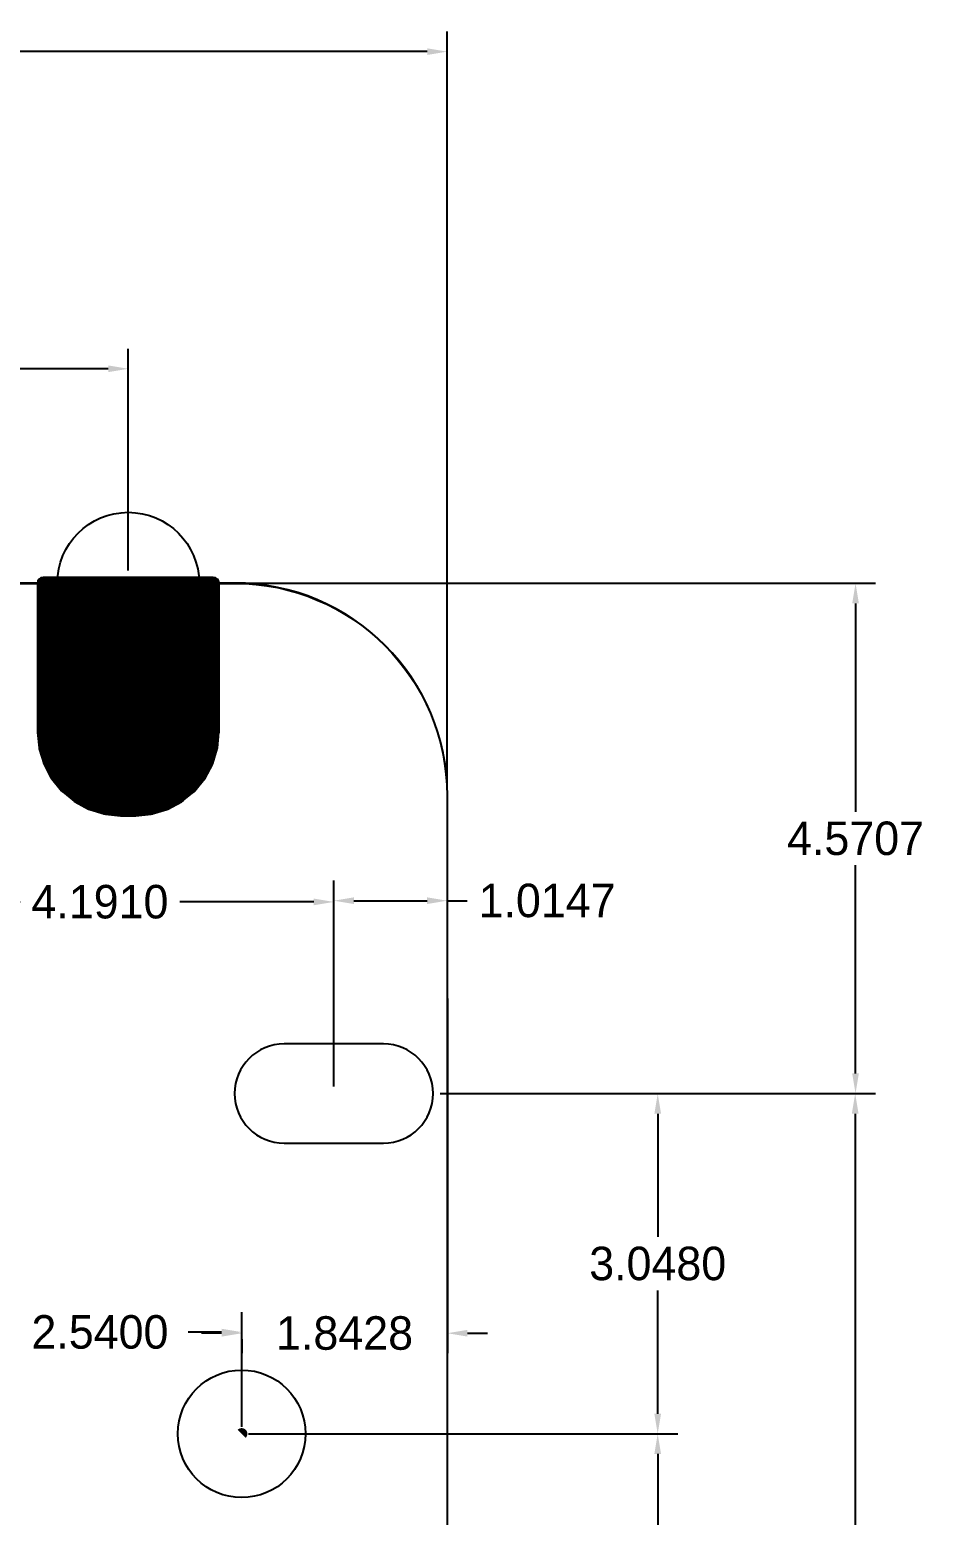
# Model space of a CAD drawing. Extents: x -87.3 to -53.8, y 3.8 to 28.4.
# Drawn here: x -61.83 to -53.81, y 15.05 to 28.35 of the extents above; entities that cross this region are included whole.
import ezdxf

# ---------------------------------------------------------------- set-up
doc = ezdxf.new("R2010")
doc.units = 0
doc.header["$MEASUREMENT"] = 0
doc.layers.get('0').update_dxf_attribs({"linetype": 'CONTINUOUS'})
doc.layers.get('Defpoints').update_dxf_attribs({"linetype": 'CONTINUOUS'})
for name, color, linetype in [('16', 175, 'CONTINUOUS'), ('17', 82, 'CONTINUOUS'), ('20', 213, 'CONTINUOUS')]:
    doc.layers.add(name, color=color, linetype=linetype)
doc.dimstyles.get("Standard").update_dxf_attribs({"dimtxt": 0.18, "dimasz": 0.18, "dimexe": 0.18, "dimexo": 0.0625, "dimgap": 0.09, "dimtad": 0, "dimtih": 1, "dimtoh": 1, "dimdec": 4, "dimzin": 0, "dimdsep": 46, "dimtxsty": 'Standard', "dimcen": 0.09, "dimadec": 0, "dimazin": 0, "dimtfac": 1, "dimtdec": 4, "dimtofl": 0, "dimtmove": 0, "dimatfit": 3, "dimfxl": 1, "dimtolj": 1, "dimtzin": 0, "dimarcsym": 0})

# ---------------------------------------------------------------- blocks, each defined once
blk = doc.blocks.new('PIE')
blk.add_circle((0, 0), 0.5)
blk = doc.blocks.new('LONGP100')
blk.add_lwpolyline([(-0.5, -0.5), (0.5, -0.5, 1), (0.5, 0.5), (-0.5, 0.5, 1)], format="xyb", close=True)
blk = doc.blocks.new('*D74')
at = {"color": 0, "linetype": 'Continuous', "lineweight": -2}
for p, q in [((-58.154, 18.824), (-54.256, 18.824)), ((-54.436, 18.644), (-54.436, 14.746)), ((-54.436, 10.368), (-54.436, 14.266)), ((-58.154, 10.188), (-54.256, 10.188))]:
    blk.add_line(p, q, dxfattribs=at)
at = {"color": 0, "linetype": 'Continuous'}
for points in [[(-54.466, 18.644), (-54.406, 18.644), (-54.436, 18.824)], [(-54.466, 10.368), (-54.406, 10.368), (-54.436, 10.188)]]:
    blk.add_solid(points, dxfattribs=at)
at = {"layer": 'Defpoints', "color": 0, "linetype": 'Continuous'}
for p in [(-58.217, 18.824), (-54.436, 18.824), (-58.217, 10.188)]:
    blk.add_point(p, dxfattribs=at)
at = {"color": 0, "linetype": 'Continuous', "insert": (-54.436, 14.506), "char_height": 0.3, "attachment_point": 5}
blk.add_mtext('\\A1;8.6360', dxfattribs=at)
blk = doc.blocks.new('*D75')
at = {"color": 0, "linetype": 'Continuous', "lineweight": -2}
for p, q in [((-59.869, 15.776), (-56.025, 15.776)), ((-56.205, 15.596), (-56.205, 14.746)), ((-56.205, 13.416), (-56.205, 14.266)), ((-59.869, 13.236), (-56.025, 13.236))]:
    blk.add_line(p, q, dxfattribs=at)
at = {"color": 0, "linetype": 'Continuous'}
for points in [[(-56.235, 15.596), (-56.175, 15.596), (-56.205, 15.776)], [(-56.235, 13.416), (-56.175, 13.416), (-56.205, 13.236)]]:
    blk.add_solid(points, dxfattribs=at)
at = {"layer": 'Defpoints', "color": 0, "linetype": 'Continuous'}
for p in [(-59.931, 15.776), (-59.931, 13.236), (-56.205, 13.236)]:
    blk.add_point(p, dxfattribs=at)
at = {"color": 0, "linetype": 'Continuous', "insert": (-56.205, 14.506), "char_height": 0.3, "attachment_point": 5}
blk.add_mtext('\\A1;2.5400', dxfattribs=at)
blk = doc.blocks.new('*D76')
at = {"color": 0, "linetype": 'Continuous', "lineweight": -2}
for p, q in [((-62.471, 15.839), (-62.471, 16.867)), ((-59.931, 15.839), (-59.931, 16.867)), ((-62.291, 16.687), (-61.991, 16.687)), ((-60.111, 16.687), (-60.411, 16.687))]:
    blk.add_line(p, q, dxfattribs=at)
at = {"color": 0, "linetype": 'Continuous'}
for points in [[(-62.291, 16.717), (-62.291, 16.657), (-62.471, 16.687)], [(-60.111, 16.717), (-60.111, 16.657), (-59.931, 16.687)]]:
    blk.add_solid(points, dxfattribs=at)
at = {"layer": 'Defpoints', "color": 0, "linetype": 'Continuous'}
for p in [(-62.471, 16.687), (-62.471, 15.776), (-59.931, 15.776)]:
    blk.add_point(p, dxfattribs=at)
at = {"color": 0, "linetype": 'Continuous', "insert": (-61.201, 16.687), "char_height": 0.3, "attachment_point": 5}
blk.add_mtext('\\A1;2.5400', dxfattribs=at)
blk = doc.blocks.new('*D79')
at = {"color": 0, "linetype": 'Continuous', "lineweight": -2}
for p, q in [((-63.297, 18.887), (-63.297, 20.721)), ((-59.106, 18.887), (-59.106, 20.721)), ((-63.117, 20.541), (-61.916, 20.541)), ((-59.286, 20.541), (-60.486, 20.541))]:
    blk.add_line(p, q, dxfattribs=at)
at = {"color": 0, "linetype": 'Continuous'}
for points in [[(-63.117, 20.571), (-63.117, 20.511), (-63.297, 20.541)], [(-59.286, 20.571), (-59.286, 20.511), (-59.106, 20.541)]]:
    blk.add_solid(points, dxfattribs=at)
at = {"layer": 'Defpoints', "color": 0, "linetype": 'Continuous'}
for p in [(-59.106, 20.541), (-63.297, 18.824), (-59.106, 18.824)]:
    blk.add_point(p, dxfattribs=at)
at = {"color": 0, "linetype": 'Continuous', "insert": (-61.201, 20.541), "char_height": 0.3, "attachment_point": 5}
blk.add_mtext('\\A1;4.1910', dxfattribs=at)
blk = doc.blocks.new('OCTAGONP')
blk.add_lwpolyline([(-0.5, -0.2071), (-0.5, 0.2071), (-0.2071, 0.5), (0.2071, 0.5), (0.5, 0.2071), (0.5, -0.2071), (0.2071, -0.5), (-0.2071, -0.5)], close=True)
blk = doc.blocks.new('ROUNDP')
blk.add_circle((0, 0), 0.5)
blk = doc.blocks.new('*D110')
at = {"color": 2, "linetype": 'Continuous', "lineweight": -2}
for p, q in [((-79.045, 21.552), (-79.045, 28.338)), ((-58.09, 21.552), (-58.09, 28.338))]:
    blk.add_line(p, q, dxfattribs=at)
at = {"color": 0, "linetype": 'Continuous', "lineweight": -2}
for p, q in [((-78.865, 28.158), (-69.507, 28.158)), ((-58.27, 28.158), (-67.627, 28.158))]:
    blk.add_line(p, q, dxfattribs=at)
at = {"color": 0, "linetype": 'Continuous'}
for points in [[(-78.865, 28.188), (-78.865, 28.128), (-79.045, 28.158)], [(-58.27, 28.188), (-58.27, 28.128), (-58.09, 28.158)]]:
    blk.add_solid(points, dxfattribs=at)
at = {"layer": 'Defpoints', "color": 0, "linetype": 'Continuous'}
for p in [(-58.09, 28.158), (-79.045, 21.49), (-58.09, 21.49)]:
    blk.add_point(p, dxfattribs=at)
at = {"color": 0, "linetype": 'Continuous', "insert": (-68.567, 28.158), "char_height": 0.3, "attachment_point": 5}
blk.add_mtext('\\A1;20.9550', dxfattribs=at)
blk = doc.blocks.new('*D112')
at = {"color": 0, "linetype": 'Continuous', "lineweight": -2}
for p, q in [((-76.187, 23.509), (-76.187, 25.497)), ((-60.947, 23.509), (-60.947, 25.497)), ((-76.007, 25.317), (-69.457, 25.317)), ((-61.127, 25.317), (-67.677, 25.317))]:
    blk.add_line(p, q, dxfattribs=at)
at = {"color": 0, "linetype": 'Continuous'}
for points in [[(-76.007, 25.347), (-76.007, 25.287), (-76.187, 25.317)], [(-61.127, 25.347), (-61.127, 25.287), (-60.947, 25.317)]]:
    blk.add_solid(points, dxfattribs=at)
at = {"layer": 'Defpoints', "color": 0, "linetype": 'Continuous'}
for p in [(-76.187, 25.317), (-76.187, 23.447), (-60.947, 23.447)]:
    blk.add_point(p, dxfattribs=at)
at = {"color": 0, "linetype": 'Continuous', "insert": (-68.567, 25.317), "char_height": 0.3, "attachment_point": 5}
blk.add_mtext('\\A1;15.2400', dxfattribs=at)
blk = doc.blocks.new('*D142')
at = {"color": 0, "linetype": 'Continuous', "lineweight": -2}
for p, q in [((-58.091, 21.429), (-58.091, 20.372)), ((-59.106, 19.798), (-59.106, 20.732)), ((-58.926, 20.552), (-58.271, 20.552)), ((-58.091, 20.552), (-57.911, 20.552))]:
    blk.add_line(p, q, dxfattribs=at)
at = {"color": 0, "linetype": 'Continuous'}
for points in [[(-58.926, 20.582), (-58.926, 20.522), (-59.106, 20.552)], [(-58.271, 20.582), (-58.271, 20.522), (-58.091, 20.552)]]:
    blk.add_solid(points, dxfattribs=at)
at = {"layer": 'Defpoints', "color": 0, "linetype": 'Continuous'}
for p in [(-58.091, 21.491), (-58.091, 20.552), (-59.106, 19.735)]:
    blk.add_point(p, dxfattribs=at)
at = {"color": 0, "linetype": 'Continuous', "insert": (-57.196, 20.552), "char_height": 0.3, "attachment_point": 5}
blk.add_mtext('\\A1;1.0147', dxfattribs=at)
blk = doc.blocks.new('*D143')
at = {"color": 0, "linetype": 'Continuous', "lineweight": -2}
for p, q in [((-56.143, 18.824), (-56.025, 18.824)), ((-56.205, 18.644), (-56.205, 17.54)), ((-56.205, 15.956), (-56.205, 17.06)), ((-56.188, 15.776), (-56.025, 15.776))]:
    blk.add_line(p, q, dxfattribs=at)
at = {"color": 0, "linetype": 'Continuous'}
for points in [[(-56.235, 18.644), (-56.175, 18.644), (-56.205, 18.824)], [(-56.235, 15.956), (-56.175, 15.956), (-56.205, 15.776)]]:
    blk.add_solid(points, dxfattribs=at)
at = {"layer": 'Defpoints', "color": 0, "linetype": 'Continuous'}
for p in [(-56.205, 18.824), (-56.25, 15.776), (-56.205, 15.776)]:
    blk.add_point(p, dxfattribs=at)
at = {"color": 0, "linetype": 'Continuous', "insert": (-56.205, 17.3), "char_height": 0.3, "attachment_point": 5}
blk.add_mtext('\\A1;3.0480', dxfattribs=at)
blk = doc.blocks.new('*D144')
at = {"color": 0, "linetype": 'Continuous', "lineweight": -2}
for p, q in [((-58.089, 19.675), (-58.089, 16.497)), ((-60.111, 16.677), (-60.291, 16.677)), ((-57.909, 16.677), (-57.729, 16.677)), ((-59.931, 16.624), (-59.931, 16.497))]:
    blk.add_line(p, q, dxfattribs=at)
at = {"color": 0, "linetype": 'Continuous'}
for points in [[(-60.111, 16.707), (-60.111, 16.647), (-59.931, 16.677)], [(-57.909, 16.707), (-57.909, 16.647), (-58.089, 16.677)]]:
    blk.add_solid(points, dxfattribs=at)
at = {"layer": 'Defpoints', "color": 0, "linetype": 'Continuous'}
for p in [(-58.089, 19.738), (-59.931, 16.687), (-58.089, 16.677)]:
    blk.add_point(p, dxfattribs=at)
at = {"color": 0, "linetype": 'Continuous', "insert": (-59.01, 16.677), "char_height": 0.3, "attachment_point": 5}
blk.add_mtext('\\A1;1.8428', dxfattribs=at)
blk = doc.blocks.new('*D147')
at = {"color": 0, "linetype": 'Continuous', "lineweight": -2}
for p, q in [((-59.932, 23.395), (-54.253, 23.395)), ((-54.433, 23.215), (-54.433, 21.349)), ((-54.433, 19.004), (-54.433, 20.869)), ((-58.092, 18.824), (-54.253, 18.824))]:
    blk.add_line(p, q, dxfattribs=at)
at = {"color": 0, "linetype": 'Continuous'}
for points in [[(-54.463, 23.215), (-54.403, 23.215), (-54.433, 23.395)], [(-54.463, 19.004), (-54.403, 19.004), (-54.433, 18.824)]]:
    blk.add_solid(points, dxfattribs=at)
at = {"layer": 'Defpoints', "color": 0, "linetype": 'Continuous'}
for p in [(-59.995, 23.395), (-58.154, 18.824), (-54.433, 18.824)]:
    blk.add_point(p, dxfattribs=at)
at = {"color": 0, "linetype": 'Continuous', "insert": (-54.433, 21.109), "char_height": 0.3, "attachment_point": 5}
blk.add_mtext('\\A1;4.5707', dxfattribs=at)

msp = doc.modelspace()

# ---------------------------------------------------------------- linework, layer by layer
at = {"layer": '16'}
for points in [[(-61.76022, 23.3961), (-61.76022, 22.0626, 1), (-61.65862, 22.0626), (-61.65862, 23.3961, 1)], [(-60.18542, 23.4469), (-61.70942, 23.4469, 1), (-61.70942, 23.3453), (-60.18542, 23.3453, 1)], [(-60.13462, 22.0626), (-60.13462, 23.3961, 1), (-60.23622, 23.3961), (-60.23622, 22.0626, 1)], [(-61.76002, 22.0576), (-61.74652, 21.9213, 1), (-61.64542, 21.9313), (-61.65882, 22.0676, 1)], [(-60.14832, 21.9213), (-60.13482, 22.0576, 1), (-60.23602, 22.0676), (-60.24942, 21.9313, 1)], [(-61.74462, 21.9116), (-61.70482, 21.7806, 1), (-61.60762, 21.81), (-61.64742, 21.9411, 1)], [(-60.19002, 21.7806), (-60.15022, 21.9116, 1), (-60.24742, 21.9411), (-60.28722, 21.81, 1)], [(-61.70102, 21.7713), (-61.63652, 21.6506, 1), (-61.54692, 21.6985), (-61.61142, 21.8192, 1)], [(-60.25832, 21.6506), (-60.19382, 21.7713, 1), (-60.28342, 21.8192), (-60.34792, 21.6985, 1)], [(-61.63102, 21.6423), (-61.54412, 21.5365, 1), (-61.46552, 21.6009), (-61.55242, 21.7068, 1)], [(-60.35072, 21.5365), (-60.26382, 21.6423, 1), (-60.34242, 21.7068), (-60.42932, 21.6009, 1)], [(-61.53702, 21.5294), (-61.43122, 21.4425, 1), (-61.36672, 21.5211), (-61.47262, 21.608, 1)], [(-60.46362, 21.4425), (-60.35782, 21.5294, 1), (-60.42222, 21.608), (-60.52812, 21.5211, 1)], [(-61.42292, 21.437), (-61.30222, 21.3725, 1), (-61.25432, 21.4621), (-61.37502, 21.5266, 1)], [(-61.29292, 21.3687), (-61.16192, 21.3289, 1), (-61.13242, 21.4261), (-61.26352, 21.4659, 1)], [(-61.15222, 21.327), (-61.01592, 21.3135, 1), (-61.00592, 21.4147), (-61.14222, 21.4281, 1)], [(-60.87892, 21.3135), (-60.74262, 21.327, 1), (-60.75262, 21.4281), (-60.88892, 21.4147, 1)], [(-60.73292, 21.3289), (-60.60192, 21.3687, 1), (-60.63132, 21.4659), (-60.76242, 21.4261, 1)], [(-60.59262, 21.3725), (-60.47192, 21.437, 1), (-60.51982, 21.5266), (-60.64052, 21.4621, 1)], [(-61.01092, 21.3133), (-60.88392, 21.3133, 1), (-60.88392, 21.4149), (-61.01092, 21.4149, 1)]]:
    msp.add_lwpolyline(points, format="xyb", close=True, dxfattribs=at)
at = {"layer": '16', "const_width": 0.1016}
for points in [[(-61.70942, 23.3961), (-61.70942, 22.0626)], [(-60.18542, 23.3961), (-61.70942, 23.3961)], [(-61.65862, 23.3961), (-61.65862, 21.8031)], [(-61.55702, 23.3961), (-61.55702, 21.6323)], [(-61.45542, 23.3961), (-61.45542, 21.5281)], [(-61.35382, 23.3961), (-61.35382, 21.4577)], [(-61.25222, 23.3961), (-61.25222, 21.4094)], [(-61.15062, 23.3961), (-61.15062, 21.3786)], [(-61.04902, 23.3961), (-61.04902, 21.3679)], [(-60.94742, 23.3961), (-60.94742, 21.3641)], [(-60.94742, 22.1261), (-60.94742, 23.3961)], [(-60.84582, 23.3961), (-60.84582, 21.3679)], [(-60.74422, 23.3961), (-60.74422, 21.3786)], [(-60.64262, 23.3961), (-60.64262, 21.4094)], [(-60.54102, 23.3961), (-60.54102, 21.4577)], [(-60.43942, 23.3961), (-60.43942, 21.5281)], [(-60.33782, 23.3961), (-60.33782, 21.6323)], [(-60.23622, 23.3961), (-60.23622, 21.8031)], [(-60.18542, 22.0626), (-60.18542, 23.3961)], [(-61.70942, 22.0626), (-61.69602, 21.9263)], [(-60.19882, 21.9263), (-60.18542, 22.0626)], [(-61.69602, 21.9263), (-61.65622, 21.7953)], [(-60.23862, 21.7953), (-60.19882, 21.9263)], [(-61.65622, 21.7953), (-61.59172, 21.6745)], [(-60.30312, 21.6745), (-60.23862, 21.7953)], [(-61.59172, 21.6745), (-61.50482, 21.5687)], [(-60.39002, 21.5687), (-60.30312, 21.6745)], [(-61.50482, 21.5687), (-61.39902, 21.4818)], [(-60.49582, 21.4818), (-60.39002, 21.5687)], [(-61.39902, 21.4818), (-61.27822, 21.4173)], [(-61.27822, 21.4173), (-61.14722, 21.3775)], [(-61.14722, 21.3775), (-61.01092, 21.3641)], [(-60.88392, 21.3641), (-60.74762, 21.3775)], [(-60.74762, 21.3775), (-60.61662, 21.4173)], [(-60.61662, 21.4173), (-60.49582, 21.4818)], [(-61.01092, 21.3641), (-60.88392, 21.3641)]]:
    msp.add_lwpolyline(points, dxfattribs=at)
at = {"layer": '16', "const_width": 0.0508}
for points in [[(-61.68402, 23.3961, 1), (-61.73482, 23.3961)], [(-61.70942, 23.4215, 1), (-61.70942, 23.3707)], [(-61.63322, 23.3961, 1), (-61.68402, 23.3961)], [(-61.53162, 23.3961, 1), (-61.58242, 23.3961)], [(-61.43002, 23.3961, 1), (-61.48082, 23.3961)], [(-61.32842, 23.3961, 1), (-61.37922, 23.3961)], [(-61.22682, 23.3961, 1), (-61.27762, 23.3961)], [(-61.12522, 23.3961, 1), (-61.17602, 23.3961)], [(-61.02362, 23.3961, 1), (-61.07442, 23.3961)], [(-60.92202, 23.3961, 1), (-60.97282, 23.3961)], [(-60.92202, 23.3961, 1), (-60.97282, 23.3961)], [(-60.82042, 23.3961, 1), (-60.87122, 23.3961)], [(-60.71882, 23.3961, 1), (-60.76962, 23.3961)], [(-60.61722, 23.3961, 1), (-60.66802, 23.3961)], [(-60.51562, 23.3961, 1), (-60.56642, 23.3961)], [(-60.41402, 23.3961, 1), (-60.46482, 23.3961)], [(-60.31242, 23.3961, 1), (-60.36322, 23.3961)], [(-60.21082, 23.3961, 1), (-60.26162, 23.3961)], [(-60.16002, 23.3961, 1), (-60.21082, 23.3961)], [(-60.18542, 23.3707, 1), (-60.18542, 23.4215)], [(-61.68412, 22.0651, 1), (-61.73472, 22.0601)], [(-60.97282, 22.1261, 1), (-60.92202, 22.1261)], [(-60.92942, 22.1081, 1), (-60.96542, 22.1441)], [(-60.16012, 22.0601, 1), (-60.21072, 22.0651)], [(-61.73482, 22.0626, 1), (-61.68402, 22.0626)], [(-61.67172, 21.9337, 1), (-61.72032, 21.919)], [(-60.17452, 21.919, 1), (-60.22312, 21.9337)], [(-60.21082, 22.0626, 1), (-60.16002, 22.0626)], [(-61.72132, 21.9238, 1), (-61.67072, 21.9288)], [(-61.68402, 21.8031, 1), (-61.63322, 21.8031)], [(-61.63382, 21.8073, 1), (-61.67862, 21.7833)], [(-61.68052, 21.7879, 1), (-61.63192, 21.8027)], [(-60.26292, 21.8027, 1), (-60.21432, 21.7879)], [(-60.26162, 21.8031, 1), (-60.21082, 21.8031)], [(-60.21622, 21.7833, 1), (-60.26102, 21.8073)], [(-60.22412, 21.9288, 1), (-60.17352, 21.9238)], [(-61.57202, 21.6906, 1), (-61.61132, 21.6584)], [(-61.61412, 21.6626, 1), (-61.56932, 21.6865)], [(-60.32552, 21.6865, 1), (-60.28072, 21.6626)], [(-60.28352, 21.6584, 1), (-60.32282, 21.6906)], [(-61.58242, 21.6323, 1), (-61.53162, 21.6323)], [(-61.48872, 21.5883, 1), (-61.52092, 21.549)], [(-61.52452, 21.5526, 1), (-61.48522, 21.5848)], [(-60.40962, 21.5848, 1), (-60.37032, 21.5526)], [(-60.37392, 21.549, 1), (-60.40612, 21.5883)], [(-60.36322, 21.6323, 1), (-60.31242, 21.6323)], [(-61.48082, 21.5281, 1), (-61.43002, 21.5281)], [(-61.38702, 21.5042, 1), (-61.41092, 21.4594)], [(-61.41512, 21.4622, 1), (-61.38292, 21.5015)], [(-61.37922, 21.4577, 1), (-61.32842, 21.4577)], [(-61.27082, 21.4416, 1), (-61.28562, 21.393)], [(-61.29022, 21.3949, 1), (-61.26622, 21.4397)], [(-61.27762, 21.4094, 1), (-61.22682, 21.4094)], [(-61.14472, 21.4028, 1), (-61.14972, 21.3522)], [(-61.15452, 21.3532, 1), (-61.13982, 21.4018)], [(-60.75502, 21.4018, 1), (-60.74032, 21.3532)], [(-60.74512, 21.3522, 1), (-60.75012, 21.4028)], [(-60.66802, 21.4094, 1), (-60.61722, 21.4094)], [(-60.62862, 21.4397, 1), (-60.60462, 21.3949)], [(-60.60922, 21.393, 1), (-60.62402, 21.4416)], [(-60.56642, 21.4577, 1), (-60.51562, 21.4577)], [(-60.51192, 21.5015, 1), (-60.47972, 21.4622)], [(-60.48392, 21.4594, 1), (-60.50782, 21.5042)], [(-60.46482, 21.5281, 1), (-60.41402, 21.5281)], [(-61.17602, 21.3786, 1), (-61.12522, 21.3786)], [(-61.07442, 21.3679, 1), (-61.02362, 21.3679)], [(-61.01092, 21.3895, 1), (-61.01092, 21.3387)], [(-61.01342, 21.3388, 1), (-61.00842, 21.3894)], [(-60.97282, 21.3641, 1), (-60.92202, 21.3641)], [(-60.88642, 21.3894, 1), (-60.88142, 21.3388)], [(-60.88392, 21.3387, 1), (-60.88392, 21.3895)], [(-60.87122, 21.3679, 1), (-60.82042, 21.3679)], [(-60.76962, 21.3786, 1), (-60.71882, 21.3786)], [(-59.91342, 15.7581, 1), (-59.94942, 15.7941)]]:
    msp.add_lwpolyline(points, format="xyb", dxfattribs=at)
at = {"layer": '20'}
for points in [[(-77.13992, 23.3948), (-59.99492, 23.3948, 1), (-59.99492, 23.3974), (-77.13992, 23.3974, 1)], [(-58.09122, 21.4911, 1), (-58.08862, 21.4911, 0.4142), (-59.99492, 23.3974, 1), (-59.99492, 23.3948, -0.4142)], [(-58.08862, 7.5211), (-58.08862, 21.4911, 1), (-58.09122, 21.4911), (-58.09122, 7.5211, 1)]]:
    msp.add_lwpolyline(points, format="xyb", close=True, dxfattribs=at)

# ---------------------------------------------------------------- block references
at = {"layer": '16', "xscale": 1.143, "yscale": 1.143}
msp.add_blockref('PIE', (-59.93142, 15.7761), dxfattribs=at)
msp.add_blockref('PIE', (-59.93142, 15.7761), dxfattribs=at)
at = {"layer": '17'}
for name, p, xscale, yscale, rotation in [('ROUNDP', (-60.94742, 23.3961), 1.269999999999995, 1.269999999999995, 180), ('ROUNDP', (-60.94742, 23.3961), 1.269999999999995, 1.269999999999995, 180), ('OCTAGONP', (-60.94742, 22.1261), 1.5, 1.5, 270), ('OCTAGONP', (-60.94742, 22.1261), 1.5, 1.5, 270), ('LONGP100', (-59.10592, 18.8241), 0.8889999999999956, 0.8890000000000027, 180), ('LONGP100', (-59.10592, 18.8241), 0.8889999999999956, 0.8890000000000027, 180)]:
    msp.add_blockref(name, p, dxfattribs=dict(at, xscale=xscale, yscale=yscale, rotation=rotation))

# ---------------------------------------------------------------- dimensions: what is measured, and where the dimension line sits
at = {"linetype": 'Continuous'}
for base, p1, p2, override, picture, middle in [((-58.08992, 28.15757), (-79.04492, 21.4898), (-58.08992, 21.4898), {"dimtxt": 0.3, "dimasz": 0.18, "dimclre": 2}, '*D110', (-68.56742, 28.15757)), ((-76.18742, 25.31661), (-60.94742, 23.4469), (-76.18742, 23.4469), {"dimtxt": 0.3, "dimasz": 0.18}, '*D112', (-68.56742, 25.31661)), ((-58.08862, 16.67741), (-59.93142, 16.68689), (-58.08862, 19.73755), {"dimtxt": 0.3}, '*D144', (-59.01002, 16.67741)), ((-62.47142, 16.68689), (-59.93142, 15.7761), (-62.47142, 15.7761), {"dimtxt": 0.3}, '*D76', (-61.20142, 16.68689))]:
    dim = msp.add_linear_dim(base=base, p1=p1, p2=p2, dimstyle='Standard', override=override, dxfattribs=at)
    dim.commit()
    dim.dimension.update_dxf_attribs({"geometry": picture, "text_midpoint": middle})
for base, p1, p2, picture, middle in [((-54.43305, 18.8241), (-59.99492, 23.3948), (-58.15442, 18.8241), '*D147', (-54.43305, 21.10945)), ((-54.43623, 18.8241), (-58.21692, 10.1881), (-58.21692, 18.8241), '*D74', (-54.43623, 14.5061)), ((-56.20532, 15.7761), (-56.20532, 18.8241), (-56.25029, 15.7761), '*D143', (-56.20532, 17.3001))]:
    dim = msp.add_linear_dim(base=base, p1=p1, p2=p2, angle=90, dimstyle='Standard', override={"dimtxt": 0.3}, dxfattribs=at)
    dim.commit()
    dim.dimension.update_dxf_attribs({"geometry": picture, "text_midpoint": middle})
for base, p1, p2, picture, middle in [((-58.09122, 20.55181), (-59.10592, 19.73503), (-58.09122, 21.4911), '*D142', (-57.19622, 20.55181)), ((-59.10592, 20.54072), (-63.29692, 18.8241), (-59.10592, 18.8241), '*D79', (-61.20142, 20.54072))]:
    dim = msp.add_linear_dim(base=base, p1=p1, p2=p2, dimstyle='Standard', override={"dimtxt": 0.3}, dxfattribs=at)
    dim.commit()
    dim.dimension.update_dxf_attribs({"geometry": picture, "text_midpoint": middle, "dimtype": 160})
dim = msp.add_linear_dim(base=(-56.20495, 13.2361), p1=(-59.93142, 15.7761), p2=(-59.93142, 13.2361), angle=90, dimstyle='Standard', override={"dimtxt": 0.3}, dxfattribs=at)
dim.commit()
dim.dimension.update_dxf_attribs({"geometry": '*D75', "text_midpoint": (-56.20495, 14.5061), "dimtype": 160})

doc.saveas('drawing.dxf')
